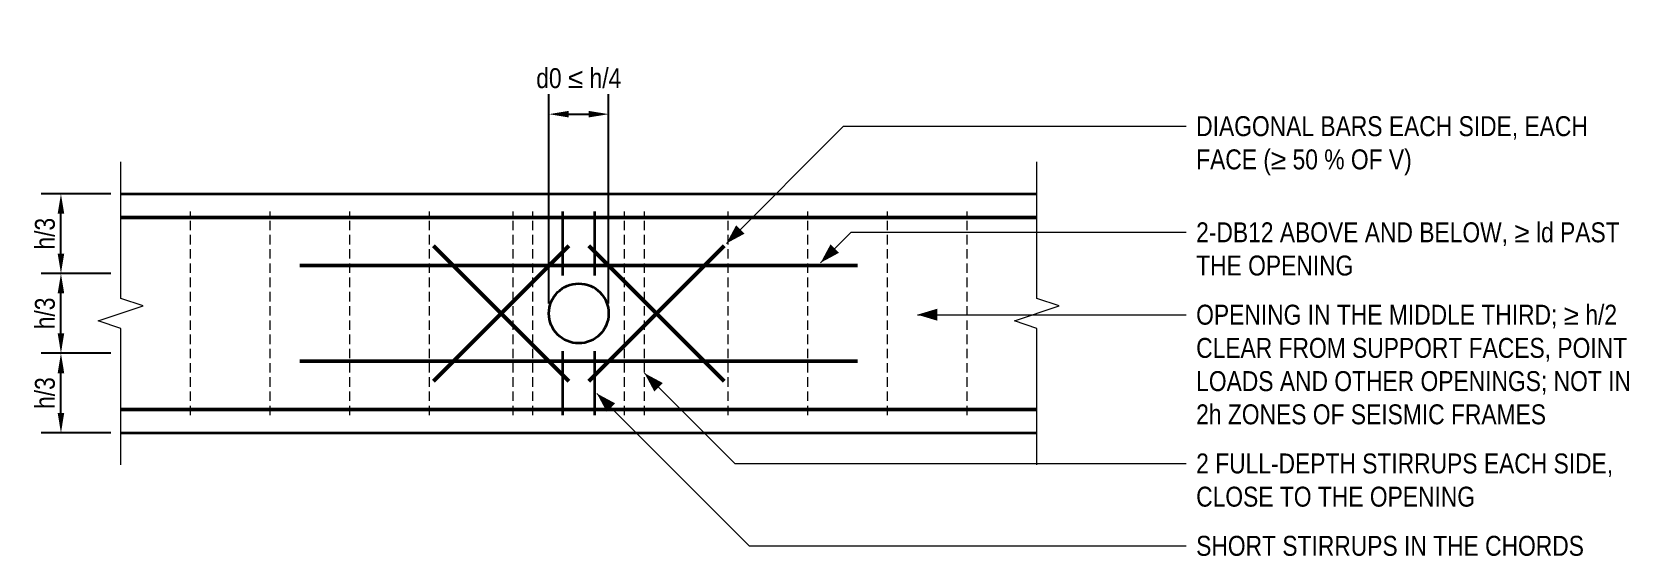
# Model space of a CAD drawing. Header units: millimetres. Extents: x 18627 to 22637, y -48309 to -46994.
import ezdxf

# ---------------------------------------------------------------- set-up
doc = ezdxf.new("R2010")
doc.units = ezdxf.units.MM
doc.header["$LTSCALE"] = 3.75
doc.linetypes.add('HIDDEN', pattern=[9.525, 6.35, -3.175])
for name, color, linetype, lineweight in [('S-ANNO', 3, 'Continuous', 18), ('S-BREAK', 8, 'Continuous', 18), ('S-CONC', 4, 'Continuous', 35), ('S-DIMS', 2, 'Continuous', 18), ('S-REBR', 1, 'Continuous', 50), ('S-REBR-SEC', 30, 'Continuous', 35), ('S-STIR-ELEV', 8, 'HIDDEN', 18), ('S-TEXT', 7, 'Continuous', 18)]:
    doc.layers.add(name, color=color, linetype=linetype, lineweight=lineweight)
doc.styles.add('AN', font='ARIALN_0.TTF')
doc.dimstyles.new('EIT-25', dxfattribs={"dimscale": 25, "dimtxt": 2, "dimasz": 2, "dimexe": 2, "dimexo": 1, "dimgap": 0.6, "dimtad": 1, "dimdec": 0, "dimtxsty": 'AN', "dimcen": 2.5, "dimclrd": 2, "dimclre": 8, "dimclrt": 7, "dimazin": 3, "dimtfac": 1, "dimtmove": 1, "dimatfit": 3, "dimlwd": -1, "dimlwe": -1, "dimarcsym": 0})

msp = doc.modelspace()

# ---------------------------------------------------------------- linework, layer by layer
at = {"layer": 'S-ANNO', "flags": 128}
for points in [[(20370.5, -47524.5), (20664.9, -47230.1), (21450, -47230.1), (21525, -47230.1)], [(20607.2, -47572.8), (20683.5, -47496.5), (21450, -47496.5), (21525, -47496.5)], [(20850, -47703.2), (21450, -47703.2), (21525, -47703.2)], [(20165, -47850), (20391.5, -48076.5), (21450, -48076.5), (21525, -48076.5)], [(20045.5, -47901), (20427.7, -48283.2), (21450, -48283.2), (21525, -48283.2)]]:
    msp.add_lwpolyline(points, dxfattribs=at)
at = {"layer": 'S-ANNO'}
for points in [[(20370.5, -47524.5), (20416.4, -47499.8), (20395.2, -47478.6)], [(20607.2, -47572.8), (20653.2, -47548), (20632, -47526.8)], [(20850, -47703.2), (20900, -47718.2), (20900, -47688.2)], [(20165, -47850), (20189.7, -47896), (20211, -47874.7)], [(20045.5, -47901), (20070.2, -47946.9), (20091.4, -47925.7)]]:
    msp.add_solid(points, dxfattribs=at)
at = {"layer": 'S-BREAK', "flags": 128}
for points in [[(18850, -48080), (18850, -47737.5), (18793.8, -47718.8), (18906.2, -47681.2), (18850, -47662.5), (18850, -47320)], [(21150, -48080), (21150, -47737.5), (21093.8, -47718.8), (21206.2, -47681.2), (21150, -47662.5), (21150, -47320)]]:
    msp.add_lwpolyline(points, dxfattribs=at)
at = {"layer": 'S-CONC'}
for p, q in [((18850, -47400), (21150, -47400)), ((18850, -48000), (21150, -48000))]:
    msp.add_line(p, q, dxfattribs=at)
msp.add_circle((20000, -47700), 75, dxfattribs=at)
at = {"layer": 'S-REBR', "flags": 128}
for points in [[(18850, -47459), (21150, -47459)], [(19975, -47870), (19635, -47530)], [(19635, -47870), (19975, -47530)], [(20365, -47870), (20025, -47530)], [(20025, -47870), (20365, -47530)], [(19300, -47580), (20700, -47580)], [(19300, -47820), (20700, -47820)], [(18850, -47941), (21150, -47941)]]:
    msp.add_lwpolyline(points, dxfattribs=at)
at = {"layer": 'S-REBR-SEC'}
for p, q in [((19960, -47605), (19960, -47444.5)), ((20040, -47605), (20040, -47444.5)), ((19960, -47955.5), (19960, -47795)), ((20040, -47955.5), (20040, -47795))]:
    msp.add_line(p, q, dxfattribs=at)
at = {"layer": 'S-STIR-ELEV'}
for p, q in [((19025, -47955.5), (19025, -47444.5)), ((19225, -47955.5), (19225, -47444.5)), ((19425, -47955.5), (19425, -47444.5)), ((19625, -47955.5), (19625, -47444.5)), ((19835, -47955.5), (19835, -47444.5)), ((19885, -47955.5), (19885, -47444.5)), ((20115, -47955.5), (20115, -47444.5)), ((20165, -47955.5), (20165, -47444.5)), ((20375, -47955.5), (20375, -47444.5)), ((20575, -47955.5), (20575, -47444.5)), ((20775, -47955.5), (20775, -47444.5)), ((20975, -47955.5), (20975, -47444.5))]:
    msp.add_line(p, q, dxfattribs=at)

# ---------------------------------------------------------------- texts
at = {"layer": 'S-TEXT', "char_height": 50, "attachment_point": 1, "style": 'AN'}
for s, insert, width in [('DIAGONAL BARS EACH SIDE, EACH\\PFACE (≥ 50 % OF V)', (21550, -47205.1), 1035.226), ('2-DB12 ABOVE AND BELOW, ≥ ld PAST\\PTHE OPENING', (21550, -47471.5), 1118.334), ('OPENING IN THE MIDDLE THIRD; ≥ h/2\\PCLEAR FROM SUPPORT FACES, POINT\\PLOADS AND OTHER OPENINGS; NOT IN\\P2h ZONES OF SEISMIC FRAMES', (21550, -47678.2), 1147.739), ('2 FULL-DEPTH STIRRUPS EACH SIDE,\\PCLOSE TO THE OPENING', (21550, -48051.5), 1101.308), ('SHORT STIRRUPS IN THE CHORDS', (21550, -48258.2), 1025.046)]:
    msp.add_mtext(s, dxfattribs=dict(at, insert=insert, width=width))

# ---------------------------------------------------------------- dimensions: what is measured, and where the dimension line sits
at = {"layer": 'S-DIMS'}
msp.add_linear_dim(base=(19925, -47200), p1=(19925, -47700), p2=(20075, -47700), text='d0 ≤ h/4', dimstyle='EIT-25', dxfattribs=at).render()
for base, p1, p2 in [((18700, -47600), (18850, -47600), (18850, -47400)), ((18700, -47800), (18850, -47800), (18850, -47600)), ((18700, -48000), (18850, -48000), (18850, -47800))]:
    msp.add_linear_dim(base=base, p1=p1, p2=p2, angle=90, text='h/3', dimstyle='EIT-25', dxfattribs=at).render()

doc.saveas('drawing.dxf')
